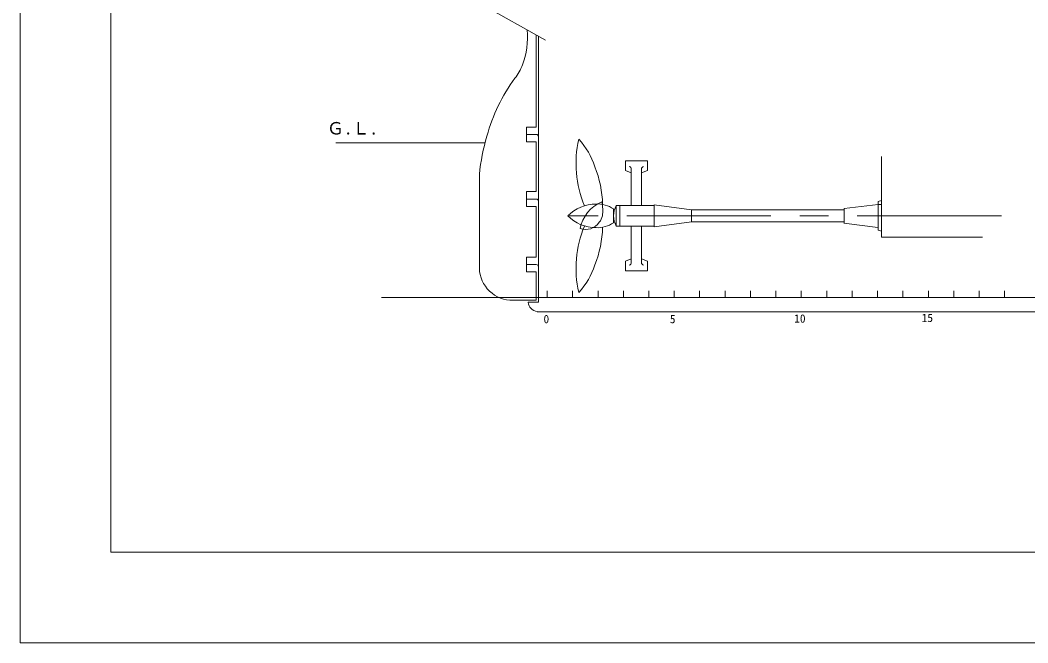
# Model space of a CAD drawing. Units: millimetres, scale not verified. Extents: x -51050 to 51050, y -29701 to 29699.
# Drawn here: x -51050 to -28842, y -29701 to -15987 of the extents above; entities that cross this region are included whole.
import ezdxf
from ezdxf.enums import TextEntityAlignment as Align

# ---------------------------------------------------------------- set-up
doc = ezdxf.new("R2010")
doc.units = ezdxf.units.MM
doc.header["$LTSCALE"] = 100
doc.linetypes.add('USER1', pattern=[50.8, 31.75, -6.35, 6.35, -6.35])
for name, color, linetype, lineweight in [('0-0_GL', 7, 'Continuous', 18), ('0-2_sunpou', 7, 'Continuous', 18), ('0-3_keijou', 7, 'Continuous', 18), ('0-4_frame', 7, 'Continuous', 18), ('0-6_center', 7, 'USER1', 18)]:
    doc.layers.add(name, color=color, linetype=linetype, lineweight=lineweight)
doc.layers.add('0-5_text', color=7, linetype='Continuous')
doc.styles.add('ＭＳ ゴシック', font='')
doc.styles.get('ＭＳ ゴシック').set_extended_font_data('MS Gothic')

msp = doc.modelspace()

# ---------------------------------------------------------------- linework, layer by layer
at = {"layer": '0-0_GL'}
msp.add_line((-44090.9, -18689.2), (-40805.8, -18689.2), dxfattribs=at)
at = {"layer": '0-2_sunpou'}
for p, q in [((-39435.4, -21948), (-39435.4, -22093)), ((-38875.4, -21948), (-38875.4, -22093)), ((-38315.4, -21948), (-38315.4, -22093)), ((-37755.4, -21948), (-37755.4, -22093)), ((-37195.4, -21948), (-37195.4, -22093)), ((-36635.4, -21948), (-36635.4, -22093)), ((-36075.4, -21948), (-36075.4, -22093)), ((-35515.4, -21948), (-35515.4, -22093)), ((-34955.4, -21948), (-34955.4, -22093)), ((-34395.4, -21948), (-34395.4, -22093)), ((-33835.4, -21948), (-33835.4, -22093)), ((-33275.4, -21948), (-33275.4, -22093)), ((-32715.4, -21948), (-32715.4, -22093)), ((-32155.4, -21948), (-32155.4, -22093)), ((-31595.4, -21948), (-31595.4, -22093)), ((-31035.4, -21948), (-31035.4, -22093)), ((-30475.4, -21948), (-30475.4, -22093)), ((-29915.4, -21948), (-29915.4, -22093)), ((-29355.4, -21948), (-29355.4, -22093)), ((-43084.1, -22093), (29320.7, -22093))]:
    msp.add_line(p, q, dxfattribs=at)
at = {"layer": '0-3_keijou'}
for p, q in [((-39678.3, -16315), (-39678.3, -18340.7)), ((-39628.3, -16343.1), (-39628.3, -22200.5)), ((-39888.3, -18340.7), (-39888.3, -18665.7)), ((-39678.3, -18340.7), (-39888.3, -18340.7)), ((-39678.3, -18503.2), (-39888.3, -18503.2)), ((-39678.3, -18665.7), (-39888.3, -18665.7)), ((-39678.3, -18665.7), (-39678.3, -19763.7)), ((-37713.2, -19088.5), (-37226.8, -19088.5)), ((-37713.2, -19294.7), (-37713.2, -19088.5)), ((-37226.8, -19294.7), (-37226.8, -19088.5)), ((-37584, -19346.5), (-37713.2, -19294.7)), ((-37584, -20071.5), (-37584, -19264.6)), ((-37356, -20071.5), (-37356, -19264.6)), ((-37356, -19346.5), (-37226.8, -19294.7)), ((-40928.8, -19383.1), (-40928.8, -21445.3)), ((-39678.3, -19763.7), (-39888.3, -19763.7)), ((-39888.3, -19763.7), (-39888.3, -20088.7)), ((-39678.3, -19926.2), (-39888.3, -19926.2)), ((-32143.5, -19981.5), (-32068.5, -19961.5)), ((-32143.5, -20611.5), (-32143.5, -19981.5)), ((-39678.3, -20088.7), (-39888.3, -20088.7)), ((-39678.3, -20088.7), (-39678.3, -21206.7)), ((-37972.5, -20296.5), (-37972.5, -20144.5)), ((-37078.5, -20071.5), (-37912.5, -20071.5)), ((-37912.5, -20521.5), (-37912.5, -20071.5)), ((-37834.5, -20521.5), (-37834.5, -20071.5)), ((-32893.5, -20166.5), (-36253.5, -20166.5)), ((-36253.5, -20426.5), (-36253.5, -20166.5)), ((-32143.5, -20046.5), (-32068.5, -20046.5)), ((-37972.5, -20296.5), (-37972.5, -20448.5)), ((-37078.5, -20541.5), (-36253.5, -20426.5)), ((-32893.5, -20426.5), (-36253.5, -20426.5)), ((-37078.5, -20521.5), (-37912.5, -20521.5)), ((-37584, -20521.5), (-37584, -21328.4)), ((-37356, -20521.5), (-37356, -21328.4)), ((-32895.7, -20456.5), (-32146.9, -20551.6)), ((-32143.5, -20611.5), (-32068.5, -20631.5)), ((-39678.3, -21206.7), (-39888.3, -21206.7)), ((-39888.3, -21206.7), (-39888.3, -21531.7)), ((-37584, -21246.5), (-37713.2, -21298.3)), ((-37713.2, -21298.3), (-37713.2, -21504.5)), ((-37356, -21246.5), (-37226.8, -21298.3)), ((-37226.8, -21298.3), (-37226.8, -21504.5)), ((-39678.3, -21369.2), (-39888.3, -21369.2)), ((-39678.3, -21531.7), (-39888.3, -21531.7)), ((-39678.3, -21531.7), (-39678.3, -22150.5)), ((-37713.2, -21504.5), (-37226.8, -21504.5)), ((-40189.6, -22154.6), (-39678.3, -22154.6)), ((-39857.2, -22200.5), (-39628.3, -22200.5)), ((-39657.2, -22409.4), (-14160, -22409.4))]:
    msp.add_line(p, q, dxfattribs=at)
for points in [[(-41428.9, -15055.5), (-40887.6, -15636.4), (-39472.3, -16430.6)], [(-29843.5, -20762.5), (-32068.5, -20762.5), (-32068.5, -18991.5)], [(-37078.5, -20541.5), (-37078.5, -20051.5), (-36253.5, -20166.5)], [(-32893.5, -20456.5), (-32893.5, -20131.5), (-32143.5, -20046.5)]]:
    msp.add_lwpolyline(points, dxfattribs=at)
for centre, radius, start, end in [((-41549.1, -16373.4), 1678.7, 339.12439, 5.84938), ((-41259.4, -16446.4), 1382.5, 323.58819, 337.67155), ((-37087.7, -19534.8), 3808.1, 143.44898, 164.84507), ((-36646.6, -19784.7), 4301, 163.16784, 174.64118), ((-39678.3, -18553.2), 50, 0, 90), ((-36397.9, -19143.6), 2402.4, 167.12415, 202.74385), ((-39888.6, -19684.2), 1573.9, 17.2817, 43.12934), ((-40626, -20113.6), 2413.2, 1.62273, 21.8178), ((-37636, -19262.1), 52.1, 357.26729, 80.12595), ((-37303.9, -19262.1), 52.1, 99.87405, 182.73271), ((-39678.3, -19976.2), 50, 0, 90), ((-38368.8, -20880.9), 844.7, 89.38047, 136.22552), ((-37925.1, -20726.3), 797.4, 112.77099, 169.23787), ((-38324.8, -20657.8), 622.5, 55.53755, 93.21125), ((-39025.7, -20179.8), 814.2, 351.76111, 13.40715), ((-37520.6, -20296.5), 451.9, 150.13717, 209.86283), ((-38368.8, -19712.1), 844.7, 223.77448, 270.61953), ((-38496.2, -20253.5), 279.6, 318.49924, 351.14206), ((-36397.9, -21449.4), 2402.4, 157.25615, 192.87585), ((-38588.1, -20232.9), 364.9, 250.74482, 325.66463), ((-40626, -20479.4), 2413.2, 338.1822, 358.37727), ((-38324.8, -19935.2), 622.5, 266.78875, 304.46245), ((-40208.9, -21434.9), 720, 181.20269, 271.54114), ((-39678.3, -21419.2), 50, 0, 90), ((-39888.6, -20908.8), 1573.9, 316.87066, 342.7183), ((-37636, -21330.9), 52.1, 279.87405, 2.73271), ((-37303.9, -21330.9), 52.1, 177.26729, 260.12595), ((-39624.6, -22173.4), 234.1, 186.64146, 262.11273)]:
    msp.add_arc(centre, radius, start, end, dxfattribs=at)
at = {"layer": '0-4_frame'}
for points in [[(-51050.5, -29700.6), (51049.5, -29700.6), (51049.5, 29699.4), (-51050.5, 29699.4)], [(-49050.5, -27700.6), (49049.5, -27700.6), (49049.5, 27699.4), (-49050.5, 27699.4)]]:
    msp.add_lwpolyline(points, close=True, dxfattribs=at)
at = {"layer": '0-6_center'}
msp.add_line((-29425.5, -20296.5), (-39356, -20296.5), dxfattribs=at)

# ---------------------------------------------------------------- texts
at = {"layer": '0-2_sunpou', "style": 'ＭＳ ゴシック'}
for s, p in [('0', (-39516.4, -22716.1)), ('5', (-36731.8, -22716.1)), ('10', (-33991, -22704.5)), ('15', (-31182.2, -22690.4))]:
    msp.add_text(s, height=183.3, dxfattribs=at).set_placement(p, align=Align.BOTTOM_LEFT)
at = {"layer": '0-5_text', "style": 'ＭＳ ゴシック'}
msp.add_text('Ｇ.Ｌ.', height=274.9, dxfattribs=at).set_placement((-44290.1, -18587.6), align=Align.BOTTOM_LEFT)

doc.saveas('drawing.dxf')
